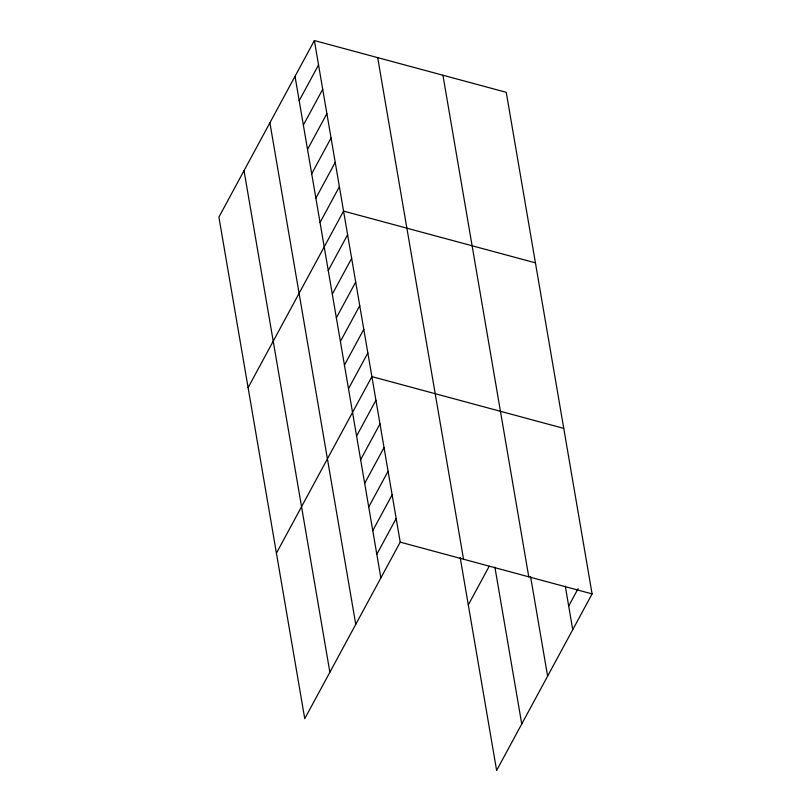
<?xml version="1.0" encoding="UTF-8"?>
<svg xmlns="http://www.w3.org/2000/svg" width="811" height="811" viewBox="0 0 811 811"><rect width="100%" height="100%" fill="white"/><g stroke="black" fill="none" stroke-linecap="round" stroke-linejoin="round"><path stroke-width="1.22" d="M314.374 40.55L218.909 217.095L304.754 718.688L400.218 542.143L314.374 40.55L506.246 92.312L592.091 593.905L496.626 770.45L460.202 557.633M299.188 100.696L318.541 64.91M303.365 125.066L322.707 89.281M307.531 149.427L326.884 113.641M311.698 173.787L331.05 138.002M315.864 198.158L335.217 162.362M320.041 222.518L339.383 186.733M248.105 387.638L343.56 211.093L535.432 262.855M328.252 270.529L347.605 234.744M332.297 294.17L351.65 258.385M336.352 317.821L355.694 282.035M340.397 341.472L359.749 305.676M344.442 365.112L363.794 329.327M348.487 388.763L367.839 352.978M276.429 553.163L371.884 376.618L563.757 428.38M356.587 436.054L375.929 400.269M360.631 459.705L379.984 423.91M364.676 483.346L384.029 447.56M368.721 506.997L388.074 471.211M372.766 530.637L392.118 494.852M376.821 554.288L396.163 518.503M468.302 604.925L489.226 566.22M568.693 606.05L578.071 588.695M400.218 542.143L592.091 593.905M565.277 586.13L572.738 629.691M530.576 576.58L547.618 676.141M442.928 75.23L528.772 576.824M494.903 567.183L521.747 724M377.693 57.632L463.537 559.225M295.022 76.335L380.866 577.939M269.901 122.785L355.745 624.379M244.03 170.645L329.874 672.238"/></g></svg>
